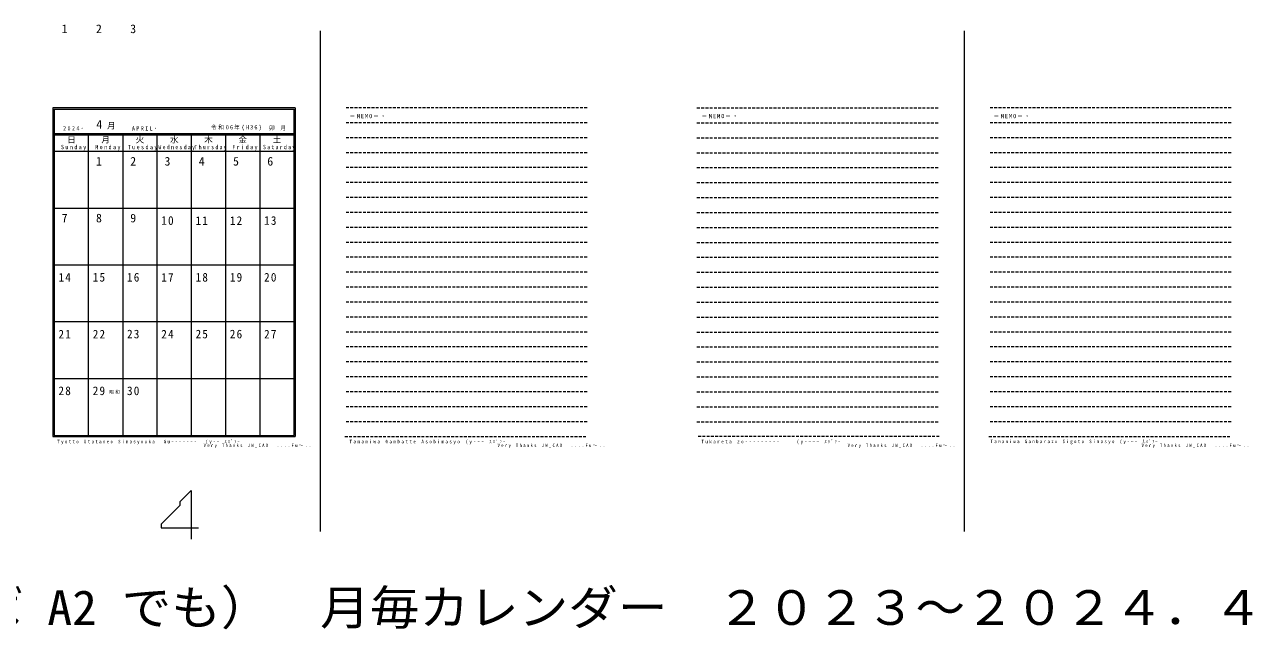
# Model space of a CAD drawing. Units: millimetres on the paper. Extents: x -557 to 645, y -402 to 387.
# Drawn here: x 21 to 540, y -402 to -146 of the extents above; entities that cross this region are included whole.
import ezdxf
from ezdxf.enums import TextEntityAlignment as Align

# ---------------------------------------------------------------- set-up
doc = ezdxf.new("R2010")
doc.units = ezdxf.units.MM
doc.linetypes.add('DASHED1', pattern=[1.8, 1.2, -0.6])
doc.layers.add('0-0_予定書込み', color=7, linetype='Continuous', lineweight=13)
doc.layers.add('0-F_枠等', color=7, linetype='Continuous', lineweight=13)
for name, color, linetype in [('0-6_日付等', 7, 'Continuous'), ('0-D_ちょっと一言', 7, 'Continuous'), ('0-E_年', 7, 'Continuous')]:
    doc.layers.add(name, color=color, linetype=linetype)
doc.styles.add('ＭＳ 明朝', font='')
doc.styles.get('ＭＳ 明朝').set_extended_font_data('MS Mincho')

msp = doc.modelspace()

# ---------------------------------------------------------------- linework, layer by layer
at = {"layer": '0-F_枠等'}
for p, q in [((145.99, -149.113), (145.99, -360.833)), ((418.479, -149.113), (418.479, -360.833)), ((135.49, -181.694), (135.49, -320.694)), ((33.49, -182.194), (134.99, -182.194)), ((33.49, -182.194), (33.49, -320.194)), ((134.99, -320.194), (134.99, -182.194)), ((134.99, -192.694), (33.49, -192.694)), ((134.99, -193.194), (33.49, -193.194)), ((47.99, -200.194), (47.99, -193.194)), ((62.49, -193.194), (62.49, -200.194)), ((76.99, -193.194), (76.99, -200.194)), ((91.49, -193.194), (91.49, -200.194)), ((105.99, -193.194), (105.99, -200.194)), ((120.49, -193.194), (120.49, -200.194)), ((134.99, -200.194), (33.49, -200.194)), ((32.99, -320.694), (135.49, -320.694)), ((33.49, -320.194), (134.99, -320.194))]:
    msp.add_line(p, q, dxfattribs=at)
at = {"layer": '0-F_枠等', "color": 4, "linetype": 'DASHED1', "lineweight": 5}
for p, q in [((258.99, -181.694), (156.49, -181.694)), ((305.479, -181.694), (407.979, -181.694)), ((531.479, -181.694), (428.979, -181.694)), ((258.99, -188.012), (156.49, -188.012)), ((305.479, -188.012), (407.979, -188.012)), ((531.479, -188.012), (428.979, -188.012)), ((258.99, -194.33), (156.49, -194.33)), ((305.479, -194.33), (407.979, -194.33)), ((531.479, -194.33), (428.979, -194.33)), ((258.99, -200.648), (156.49, -200.648)), ((305.479, -200.648), (407.979, -200.648)), ((531.479, -200.648), (428.979, -200.648)), ((258.99, -206.966), (156.49, -206.966)), ((305.479, -206.966), (407.979, -206.966)), ((531.479, -206.966), (428.979, -206.966)), ((258.99, -213.285), (156.49, -213.285)), ((305.479, -213.285), (407.979, -213.285)), ((531.479, -213.285), (428.979, -213.285)), ((258.99, -219.603), (156.49, -219.603)), ((305.479, -219.603), (407.979, -219.603)), ((531.479, -219.603), (428.979, -219.603)), ((258.99, -225.921), (156.49, -225.921)), ((305.479, -225.921), (407.979, -225.921)), ((531.479, -225.921), (428.979, -225.921)), ((258.99, -232.239), (156.49, -232.239)), ((305.479, -232.239), (407.979, -232.239)), ((531.479, -232.239), (428.979, -232.239)), ((258.99, -238.557), (156.49, -238.557)), ((305.479, -238.557), (407.979, -238.557)), ((531.479, -238.557), (428.979, -238.557)), ((258.99, -244.876), (156.49, -244.876)), ((305.479, -244.876), (407.979, -244.876)), ((531.479, -244.876), (428.979, -244.876)), ((258.99, -251.194), (156.49, -251.194)), ((305.479, -251.194), (407.979, -251.194)), ((531.479, -251.194), (428.979, -251.194)), ((258.99, -257.512), (156.49, -257.512)), ((305.479, -257.512), (407.979, -257.512)), ((531.479, -257.512), (428.979, -257.512)), ((258.99, -263.83), (156.49, -263.83)), ((305.479, -263.83), (407.979, -263.83)), ((531.479, -263.83), (428.979, -263.83)), ((258.99, -270.148), (156.49, -270.148)), ((305.479, -270.148), (407.979, -270.148)), ((531.479, -270.148), (428.979, -270.148)), ((258.99, -276.466), (156.49, -276.466)), ((305.479, -276.466), (407.979, -276.466)), ((531.479, -276.466), (428.979, -276.466)), ((258.99, -282.785), (156.49, -282.785)), ((305.479, -282.785), (407.979, -282.785)), ((531.479, -282.785), (428.979, -282.785)), ((258.99, -289.103), (156.49, -289.103)), ((305.479, -289.103), (407.979, -289.103)), ((531.479, -289.103), (428.979, -289.103)), ((258.99, -295.421), (156.49, -295.421)), ((305.479, -295.421), (407.979, -295.421)), ((531.479, -295.421), (428.979, -295.421)), ((258.99, -301.739), (156.49, -301.739)), ((305.479, -301.739), (407.979, -301.739)), ((531.479, -301.739), (428.979, -301.739)), ((258.99, -308.057), (156.49, -308.057)), ((305.479, -308.057), (407.979, -308.057)), ((531.479, -308.057), (428.979, -308.057)), ((258.99, -314.375), (156.49, -314.375)), ((305.479, -314.375), (407.979, -314.375)), ((531.479, -314.375), (428.979, -314.375)), ((156.49, -320.694), (258.99, -320.694)), ((407.979, -320.694), (305.479, -320.694)), ((428.979, -320.694), (531.479, -320.694))]:
    msp.add_line(p, q, dxfattribs=at)
at = {"layer": '0-F_枠等', "color": 4, "lineweight": 5}
for p, q in [((47.99, -320.194), (47.99, -200.194)), ((62.49, -200.194), (62.49, -320.194)), ((76.99, -200.194), (76.99, -320.194)), ((91.49, -200.194), (91.49, -320.194)), ((105.99, -200.194), (105.99, -320.194)), ((120.49, -200.194), (120.49, -320.194)), ((134.99, -224.194), (33.49, -224.194)), ((134.99, -248.194), (33.49, -248.194)), ((134.99, -272.194), (33.49, -272.194)), ((134.99, -296.194), (33.49, -296.194))]:
    msp.add_line(p, q, dxfattribs=at)
at = {"layer": '0-F_枠等', "color": 3}
msp.add_line((91.452, -343.451), (91.452, -364.017), dxfattribs=at)
at = {"layer": '0-F_枠等'}
msp.add_lwpolyline([(135.49, -181.694), (32.99, -181.694), (32.99, -320.694)], dxfattribs=at)
at = {"layer": '0-F_枠等', "color": 3}
msp.add_lwpolyline([(91.452, -343.451), (89.87, -345.033), (88.288, -346.615), (86.706, -348.197), (86.706, -349.779), (85.123, -351.361), (83.542, -352.943), (81.96, -354.525), (80.377, -356.107), (78.795, -357.689), (78.795, -359.271), (94.616, -359.271)], dxfattribs=at)

# ---------------------------------------------------------------- texts
at = {"layer": '0-0_予定書込み', "color": 2, "style": 'ＭＳ 明朝', "width": 1.05}
msp.add_text('手帳用（でかくすれば A2 でも）\u3000月毎カレンダー  ２０２３～２０２４．４', height=14.66, dxfattribs=at).set_placement((-189.818, -404.682), align=Align.BOTTOM_LEFT)
at = {"layer": '0-6_日付等', "color": 6, "style": 'ＭＳ 明朝'}
for s, p in [('1', (36.682, -151.194)), ('7', (36.682, -231.193))]:
    msp.add_text(s, height=3.666, dxfattribs=at).set_placement(p, align=Align.BOTTOM_LEFT)
at = {"layer": '0-6_日付等', "style": 'ＭＳ 明朝'}
for s, p in [('2', (51.182, -151.194)), ('1', (51.182, -207.194)), ('2', (65.682, -207.194)), ('3', (80.182, -207.194)), ('4', (94.682, -207.194)), ('5', (109.182, -207.194)), ('8', (51.182, -231.194)), ('9', (65.682, -231.194))]:
    msp.add_text(s, height=3.666, dxfattribs=at).set_placement(p, align=Align.BOTTOM_LEFT)
at = {"layer": '0-6_日付等', "color": 3, "style": 'ＭＳ 明朝'}
for s, p in [('3', (65.682, -151.194)), ('6', (123.682, -207.194))]:
    msp.add_text(s, height=3.666, dxfattribs=at).set_placement(p, align=Align.BOTTOM_LEFT)
at = {"layer": '0-6_日付等', "attachment_point": 7, "style": 'ＭＳ 明朝'}
for s, insert, char_height in [('\\T1.21;\\W0.95;10', (78.807, -231.194), 3.666), ('\\T1.21;\\W0.95;11', (93.307, -231.194), 3.666), ('\\T1.21;\\W0.95;12', (107.807, -231.194), 3.666), ('\\T1.21;\\W0.95;15', (49.807, -255.194), 3.666), ('\\T1.21;\\W0.95;16', (64.307, -255.194), 3.666), ('\\T1.21;\\W0.95;17', (78.807, -255.194), 3.666), ('\\T1.21;\\W0.95;18', (93.307, -255.194), 3.666), ('\\T1.21;\\W0.95;19', (107.807, -255.194), 3.666), ('\\T1.21;\\W0.95;22', (49.807, -279.194), 3.666), ('\\T1.21;\\W0.95;23', (64.307, -279.194), 3.666), ('\\T1.21;\\W0.95;24', (78.807, -279.194), 3.666), ('\\T1.21;\\W0.95;25', (93.307, -279.194), 3.666), ('\\T1.21;\\W0.95;26', (107.807, -279.194), 3.666), ('\\T1.36;\\W0.9;\\~\\~昭和', (53.923, -302.694), 1.466), ('\\T1.21;\\W0.95;30', (64.307, -303.194), 3.666)]:
    msp.add_mtext(s, dxfattribs=dict(at, insert=insert, char_height=char_height))
at = {"layer": '0-6_日付等', "color": 3, "char_height": 3.666, "attachment_point": 7, "style": 'ＭＳ 明朝'}
for s, insert in [('\\T1.21;\\W0.95;13', (122.307, -231.194)), ('\\T1.21;\\W0.95;20', (122.307, -255.194)), ('\\T1.21;\\W0.95;27', (122.307, -279.194))]:
    msp.add_mtext(s, dxfattribs=dict(at, insert=insert))
at = {"layer": '0-6_日付等', "color": 6, "char_height": 3.666, "attachment_point": 7, "style": 'ＭＳ 明朝'}
for s, insert in [('\\T1.21;\\W0.95;14', (35.307, -255.193)), ('\\T1.21;\\W0.95;21', (35.307, -279.193)), ('\\T1.21;\\W0.95;28', (35.307, -303.193)), ('\\T1.21;\\W0.95;29', (49.807, -303.193))]:
    msp.add_mtext(s, dxfattribs=dict(at, insert=insert))
at = {"layer": '0-D_ちょっと一言', "char_height": 1.466, "attachment_point": 7, "style": 'ＭＳ 明朝'}
for s, insert in [('\\T1.58;\\W0.85;Tyotto\\~Utataneo\\~Simasyouka\\~\\~Gu-------\\~\\~(y-~\\~ｽﾊﾟｧｰ', (34.843, -323.93)), ('\\T1.57;\\W0.9;Tamaniwa\\~Ganbatte\\~Asobimasyo\\~(y-~~\\~ｽﾊﾟｧｰ', (158.429, -323.93)), ('\\T1.56;\\W0.9;Tukareta\\~zo---------\\~\\~\\~\\~(y-~~~\\~ｽﾊﾟｧｰ', (307.331, -323.93)), ('\\T1.58;\\W0.85;Tamaniwa\\~Ganbarazu\\~Sigoto\\~Simasyo\\~(y-~~\\~ｽﾊﾟｧｰ', (429.667, -323.93)), ('\\T1.62;\\W0.8;Very\\~Thanks\\~JW_CAD\\~\\~....Fu～..', (96.719, -325.53)), ('\\T1.62;\\W0.8;Very\\~Thanks\\~JW_CAD\\~\\~....Fu～..', (221.104, -325.53)), ('\\T1.62;\\W0.8;Very\\~Thanks\\~JW_CAD\\~\\~....Fu～..', (369.208, -325.53)), ('\\T1.62;\\W0.8;Very\\~Thanks\\~JW_CAD\\~\\~....Fu～..', (493.593, -325.53))]:
    msp.add_mtext(s, dxfattribs=dict(at, insert=insert))
at = {"layer": '0-E_年', "char_height": 1.833, "attachment_point": 7, "style": 'ＭＳ 明朝'}
for s, insert in [('\\T1.48;\\W0.85;2024･', (37.258, -191.279)), ('\\T1.34;\\W0.9;令和06年(H36)', (99.883, -191.279))]:
    msp.add_mtext(s, dxfattribs=dict(at, insert=insert))
at = {"layer": '0-F_枠等', "style": 'ＭＳ 明朝'}
for s, height, p in [('4', 3.666, (51.332, -191.593)), ('月', 2.566, (55.892, -191.279)), ('月', 2.566, (53.49, -197.194)), ('火', 2.566, (67.99, -197.194)), ('水', 2.566, (82.49, -197.194)), ('木', 2.566, (96.99, -197.194)), ('金', 2.566, (111.49, -197.194))]:
    msp.add_text(s, height=height, dxfattribs=at).set_placement(p, align=Align.BOTTOM_LEFT)
at = {"layer": '0-F_枠等', "color": 6, "style": 'ＭＳ 明朝'}
msp.add_text('日', height=2.566, dxfattribs=at).set_placement((38.99, -197.194), align=Align.BOTTOM_LEFT)
at = {"layer": '0-F_枠等', "color": 3, "style": 'ＭＳ 明朝'}
msp.add_text('土', height=2.566, dxfattribs=at).set_placement((125.99, -197.194), align=Align.BOTTOM_LEFT)
at = {"layer": '0-F_枠等', "char_height": 1.833, "attachment_point": 7, "style": 'ＭＳ 明朝'}
for s, insert in [('\\T1.3;\\W0.9;－MEMO－・', (158.492, -186.103)), ('\\T1.3;\\W0.9;－MEMO－・', (307.48, -186.103)), ('\\T1.3;\\W0.9;－MEMO－・', (430.98, -186.103)), ('\\T1.48;\\W0.85;APRIL･', (66.392, -191.279)), ('\\T1.25;\\W0.95;卯\\~月', (124.383, -191.279)), ('\\T1.48;\\W0.85;Monday', (50.865, -199.694)), ('\\T1.48;\\W0.85;Tuesday', (64.615, -199.694)), ('\\T1.49;\\W0.8;Wednesday', (77.615, -199.694)), ('\\T1.48;\\W0.8;Thursday', (92.865, -199.694)), ('\\T1.48;\\W0.85;Friday', (108.865, -199.694)), ('\\T1.48;\\W0.8;Saturday', (121.865, -199.694))]:
    msp.add_mtext(s, dxfattribs=dict(at, insert=insert))
at = {"layer": '0-F_枠等', "color": 6, "insert": (36.365, -199.694), "char_height": 1.833, "attachment_point": 7, "style": 'ＭＳ 明朝'}
msp.add_mtext('\\T1.48;\\W0.85;Sunday', dxfattribs=at)

doc.saveas('drawing.dxf')
